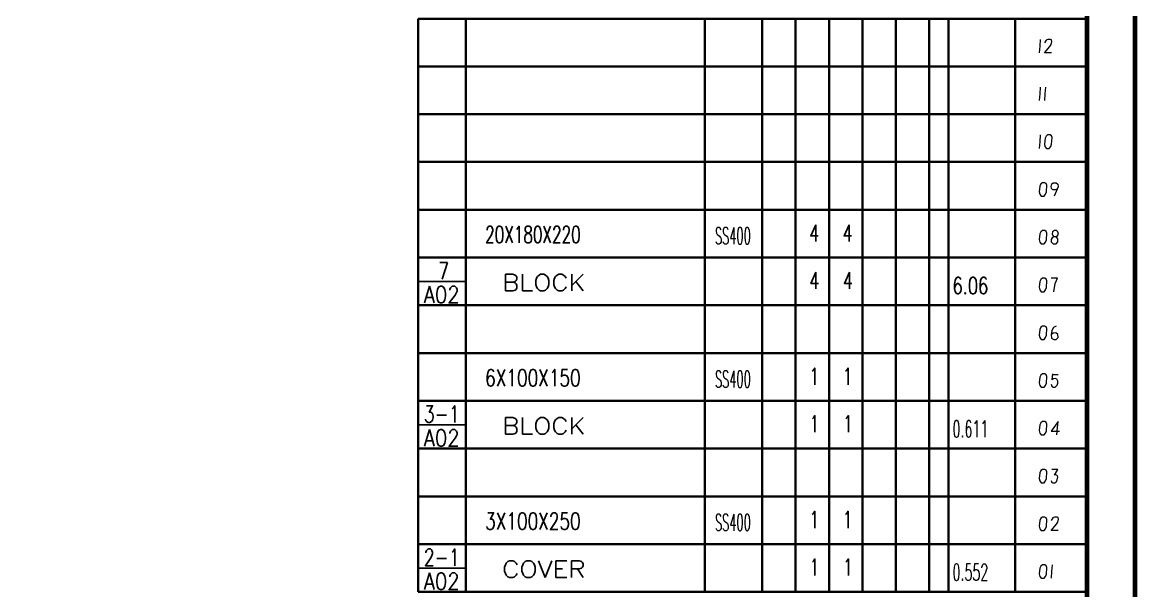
# Model space of a CAD drawing. Header units: millimetres. Extents: x 1333 to 104182, y -62926 to -5704.
# Drawn here: x 47680.6 to 47913.5, y -62741.3 to -62622.3 of the extents above; entities that cross this region are included whole.
import ezdxf
from ezdxf.enums import TextEntityAlignment as Align

# ---------------------------------------------------------------- set-up
doc = ezdxf.new("R2010")
doc.units = ezdxf.units.MM
doc.header["$LTSCALE"] = 0.5
for name, color, linetype in [('08', 1, 'Continuous'), ('11', 3, 'Continuous'), ('SHM_LABEL', 40, 'Continuous')]:
    doc.layers.add(name, color=color, linetype=linetype)
doc.styles.get("Standard").update_dxf_attribs({"font": 'simplex.shx'})

# ---------------------------------------------------------------- blocks, each defined once
blk = doc.blocks.new('D')
at = {"color": 7, "lineweight": 35, "ltscale": 0.25}
for p, q in [((54076.08, -14049.04), (54076.08, -14069.04)), ((54096.08, -14049.04), (54096.08, -14069.04)), ((54196.08, -14049.04), (54196.08, -14069.04)), ((54220.08, -14049.04), (54220.08, -14069.04)), ((54234.08, -14069.04), (54234.08, -14049.04)), ((54248.08, -14069.04), (54248.08, -14049.04)), ((54262.08, -14069.04), (54262.08, -14049.04)), ((54276.08, -14049.04), (54276.08, -14069.04)), ((54290.08, -14069.04), (54290.08, -14049.04)), ((54298.08, -14069.04), (54298.08, -14049.04)), ((54326.08, -14049.04), (54326.08, -14069.04))]:
    blk.add_line(p, q, dxfattribs=at)
at = {"color": 7, "lineweight": 35}
for p, q in [((54356.08, -14049.04), (54076.08, -14049.04)), ((54356.08, -14069.04), (54076.08, -14069.04))]:
    blk.add_line(p, q, dxfattribs=at)
blk = doc.blocks.new('arwear')
at = {"layer": '08', "color": 3, "xscale": 0.5, "yscale": 0.5, "zscale": 0.5}
for p in [(26347.04, -5482.51), (26347.04, -5492.51), (26347.04, -5502.51), (26347.04, -5512.51), (26347.04, -5522.51), (26347.04, -5532.51), (26347.04, -5542.51), (26347.04, -5552.51), (26347.04, -5562.51), (26347.04, -5572.51), (26347.04, -5582.51), (26347.04, -5592.51)]:
    blk.add_blockref('D', p, dxfattribs=at)

msp = doc.modelspace()

# ---------------------------------------------------------------- linework, layer by layer
at = {"color": 7, "lineweight": 70}
for p, q in [((47913.514, -62321.561), (47913.514, -62915.561)), ((47903.514, -62331.561), (47903.514, -62905.561))]:
    msp.add_line(p, q, dxfattribs=at)
at = {"color": 7, "lineweight": 35, "ltscale": 0.25}
for p, q in [((47903.514, -62671.561), (47903.514, -62661.561)), ((47903.514, -62681.561), (47903.514, -62671.561)), ((47903.514, -62691.561), (47903.514, -62681.561)), ((47903.514, -62701.561), (47903.514, -62691.561)), ((47903.514, -62711.561), (47903.514, -62701.561)), ((47903.514, -62721.561), (47903.514, -62711.561)), ((47903.514, -62731.561), (47903.514, -62721.561)), ((47903.514, -62741.561), (47903.514, -62731.561))]:
    msp.add_line(p, q, dxfattribs=at)
at = {"color": 3}
msp.add_lwpolyline([(47072.514, -62321.561), (47913.514, -62321.561), (47913.514, -62915.561), (47072.514, -62915.561)], close=True, dxfattribs=at)
at = {"color": 7, "lineweight": 13}
for points in [[(47893.724, -62625.911), (47893.619, -62627.311), (47893.514, -62628.711)], [(47896.069, -62628.711), (47894.599, -62628.711), (47895.719, -62627.381), (47895.999, -62626.961), (47896.139, -62626.366), (47896.069, -62626.016), (47895.894, -62625.911), (47895.299, -62625.911), (47894.984, -62626.051), (47894.634, -62626.611)], [(47893.724, -62635.911), (47893.619, -62637.311), (47893.514, -62638.711)], [(47894.809, -62635.911), (47894.704, -62637.311), (47894.599, -62638.711)], [(47893.724, -62645.911), (47893.619, -62647.311), (47893.514, -62648.711)], [(47897.259, -62657.276), (47896.874, -62657.416), (47896.384, -62657.416), (47896.104, -62657.136), (47895.999, -62656.681), (47896.139, -62656.156), (47896.419, -62655.911), (47897.049, -62655.911), (47897.399, -62656.226), (47897.469, -62656.751), (47896.629, -62658.711)], [(47897.084, -62667.206), (47897.294, -62667.101), (47897.539, -62666.646), (47897.434, -62666.156), (47897.154, -62665.911), (47896.734, -62665.911), (47896.314, -62666.156), (47896.209, -62666.576), (47896.349, -62666.961), (47896.559, -62667.206)], [(47896.594, -62678.711), (47896.874, -62676.996), (47897.119, -62676.366), (47897.364, -62675.911), (47895.999, -62675.911)], [(47897.049, -62685.911), (47896.524, -62686.226), (47896.139, -62686.821), (47895.999, -62687.731), (47896.104, -62688.466), (47896.559, -62688.711), (47897.049, -62688.711), (47897.469, -62688.291), (47897.399, -62687.661), (47896.979, -62687.346), (47896.419, -62687.381), (47896.034, -62687.766)], [(47895.999, -62698.081), (47896.139, -62698.466), (47896.454, -62698.711), (47896.874, -62698.711), (47897.294, -62698.291), (47897.434, -62697.871), (47897.434, -62697.416), (47897.224, -62697.031), (47896.839, -62696.891), (47896.454, -62696.961), (47896.209, -62697.171), (47896.349, -62695.911)], [(47896.349, -62696.051), (47897.504, -62696.051)], [(47897.224, -62708.711), (47897.364, -62707.136), (47897.469, -62705.911), (47895.999, -62707.941), (47897.749, -62707.941)], [(47895.999, -62718.256), (47896.069, -62718.466), (47896.174, -62718.641), (47896.384, -62718.711), (47896.804, -62718.711), (47896.979, -62718.606), (47897.224, -62718.396), (47897.434, -62717.451), (47897.294, -62717.206), (47897.014, -62717.066), (47896.734, -62717.136), (47897.434, -62715.911), (47896.174, -62715.911)], [(47897.469, -62728.711), (47895.999, -62728.711), (47897.119, -62727.381), (47897.399, -62726.961), (47897.539, -62726.366), (47897.469, -62726.016), (47897.294, -62725.911), (47896.699, -62725.911), (47896.384, -62726.051), (47896.034, -62726.611)], [(47896.209, -62735.911), (47896.104, -62737.311), (47895.999, -62738.711)]]:
    msp.add_lwpolyline(points, dxfattribs=at)
for points in [[(47895.614, -62648.711), (47895.929, -62648.326), (47896.104, -62647.836), (47896.209, -62646.436), (47896.069, -62646.086), (47895.789, -62645.911), (47895.264, -62645.911), (47894.949, -62646.156), (47894.739, -62646.611), (47894.599, -62647.801), (47894.704, -62648.326), (47895.019, -62648.711)], [(47894.529, -62658.711), (47894.844, -62658.326), (47895.019, -62657.836), (47895.124, -62656.436), (47894.984, -62656.086), (47894.704, -62655.911), (47894.179, -62655.911), (47893.864, -62656.156), (47893.654, -62656.611), (47893.514, -62657.801), (47893.619, -62658.326), (47893.934, -62658.711)], [(47894.529, -62668.711), (47894.844, -62668.326), (47895.019, -62667.836), (47895.124, -62666.436), (47894.984, -62666.086), (47894.704, -62665.911), (47894.179, -62665.911), (47893.864, -62666.156), (47893.654, -62666.611), (47893.514, -62667.801), (47893.619, -62668.326), (47893.934, -62668.711)], [(47896.419, -62668.711), (47897.049, -62668.676), (47897.434, -62668.291), (47897.434, -62667.661), (47897.084, -62667.206), (47896.559, -62667.206), (47896.209, -62667.416), (47895.999, -62667.766), (47895.999, -62668.291)], [(47894.529, -62678.711), (47894.844, -62678.326), (47895.019, -62677.836), (47895.124, -62676.436), (47894.984, -62676.086), (47894.704, -62675.911), (47894.179, -62675.911), (47893.864, -62676.156), (47893.654, -62676.611), (47893.514, -62677.801), (47893.619, -62678.326), (47893.934, -62678.711)], [(47894.529, -62688.711), (47894.844, -62688.326), (47895.019, -62687.836), (47895.124, -62686.436), (47894.984, -62686.086), (47894.704, -62685.911), (47894.179, -62685.911), (47893.864, -62686.156), (47893.654, -62686.611), (47893.514, -62687.801), (47893.619, -62688.326), (47893.934, -62688.711)], [(47894.529, -62698.711), (47894.844, -62698.326), (47895.019, -62697.836), (47895.124, -62696.436), (47894.984, -62696.086), (47894.704, -62695.911), (47894.179, -62695.911), (47893.864, -62696.156), (47893.654, -62696.611), (47893.514, -62697.801), (47893.619, -62698.326), (47893.934, -62698.711)], [(47894.529, -62708.711), (47894.844, -62708.326), (47895.019, -62707.836), (47895.124, -62706.436), (47894.984, -62706.086), (47894.704, -62705.911), (47894.179, -62705.911), (47893.864, -62706.156), (47893.654, -62706.611), (47893.514, -62707.801), (47893.619, -62708.326), (47893.934, -62708.711)], [(47894.529, -62718.711), (47894.844, -62718.326), (47895.019, -62717.836), (47895.124, -62716.436), (47894.984, -62716.086), (47894.704, -62715.911), (47894.179, -62715.911), (47893.864, -62716.156), (47893.654, -62716.611), (47893.514, -62717.801), (47893.619, -62718.326), (47893.934, -62718.711)], [(47894.529, -62728.711), (47894.844, -62728.326), (47895.019, -62727.836), (47895.124, -62726.436), (47894.984, -62726.086), (47894.704, -62725.911), (47894.179, -62725.911), (47893.864, -62726.156), (47893.654, -62726.611), (47893.514, -62727.801), (47893.619, -62728.326), (47893.934, -62728.711)], [(47894.529, -62738.711), (47894.844, -62738.326), (47895.019, -62737.836), (47895.124, -62736.436), (47894.984, -62736.086), (47894.704, -62735.911), (47894.179, -62735.911), (47893.864, -62736.156), (47893.654, -62736.611), (47893.514, -62737.801), (47893.619, -62738.326), (47893.934, -62738.711)]]:
    msp.add_lwpolyline(points, close=True, dxfattribs=at)
at = {"layer": '11'}
msp.add_lwpolyline([(47072.514, -62321.561), (47913.514, -62321.561), (47913.514, -62915.561), (47072.514, -62915.561)], close=True, dxfattribs=at)
at = {"layer": 'SHM_LABEL', "color": 7}
for p, q in [((47763.459, -62676.561), (47773.459, -62676.561)), ((47763.459, -62706.561), (47773.459, -62706.561)), ((47763.459, -62736.561), (47773.459, -62736.561))]:
    msp.add_line(p, q, dxfattribs=at)

# ---------------------------------------------------------------- block references
at = {"layer": '08', "color": 3}
msp.add_blockref('arwear', (-5621.566, -50114.533), dxfattribs=at)

# ---------------------------------------------------------------- texts
at = {"layer": 'SHM_LABEL'}
for s, width, p, p2 in [('20X180X220', 0.631579, (47777.535, -62668.502), (47797.535, -62668.502)), ('SS400', 0.478723, (47825.637, -62668.766), (47833.137, -62668.766)), ('7', 0.982354, (47767.741, -62676.076), (47770.033, -62676.076)), ('BLOCK', 1.105263, (47781.091, -62678.561), (47798.591, -62678.561)), ('A02', 0.803571, (47764.7, -62681.076), (47772.2, -62681.076)), ('6.06', 0.714286, (47875.362, -62679.19), (47882.862, -62679.19)), ('6X100X150', 0.722892, (47777.535, -62698.502), (47797.535, -62698.502)), ('SS400', 0.478723, (47825.637, -62698.766), (47833.137, -62698.766)), ('3-1', 0.882353, (47764.7, -62706.076), (47772.2, -62706.076)), ('BLOCK', 1.105263, (47781.091, -62708.561), (47798.591, -62708.561)), ('0.611', 0.633803, (47875.362, -62709.19), (47882.862, -62709.19)), ('A02', 0.803571, (47764.7, -62711.076), (47772.2, -62711.076)), ('3X100X250', 0.705882, (47777.535, -62728.502), (47797.535, -62728.502)), ('SS400', 0.478723, (47825.637, -62728.766), (47833.137, -62728.766)), ('2-1', 0.882353, (47764.7, -62736.076), (47772.2, -62736.076)), ('COVER', 1.09375, (47781.091, -62738.561), (47798.591, -62738.561)), ('0.552', 0.535714, (47875.362, -62739.19), (47882.862, -62739.19)), ('A02', 0.803571, (47764.7, -62741.076), (47772.2, -62741.076))]:
    msp.add_text(s, height=3.5, dxfattribs=dict(at, width=width)).set_placement(p, p2, align=Align.FIT)
at = {"layer": 'SHM_LABEL', "width": 0.7}
for s, p in [('4', (47846.414, -62666.442)), ('4', (47853.414, -62666.442)), ('4', (47846.469, -62676.387)), ('4', (47853.469, -62676.387)), ('1', (47846.414, -62696.442)), ('1', (47853.414, -62696.442)), ('1', (47846.469, -62706.387)), ('1', (47853.469, -62706.387)), ('1', (47846.414, -62726.442)), ('1', (47853.414, -62726.442)), ('1', (47846.469, -62736.387)), ('1', (47853.469, -62736.387))]:
    msp.add_text(s, height=3.5, dxfattribs=at).set_placement(p, align=Align.MIDDLE_CENTER)

doc.saveas('drawing.dxf')
